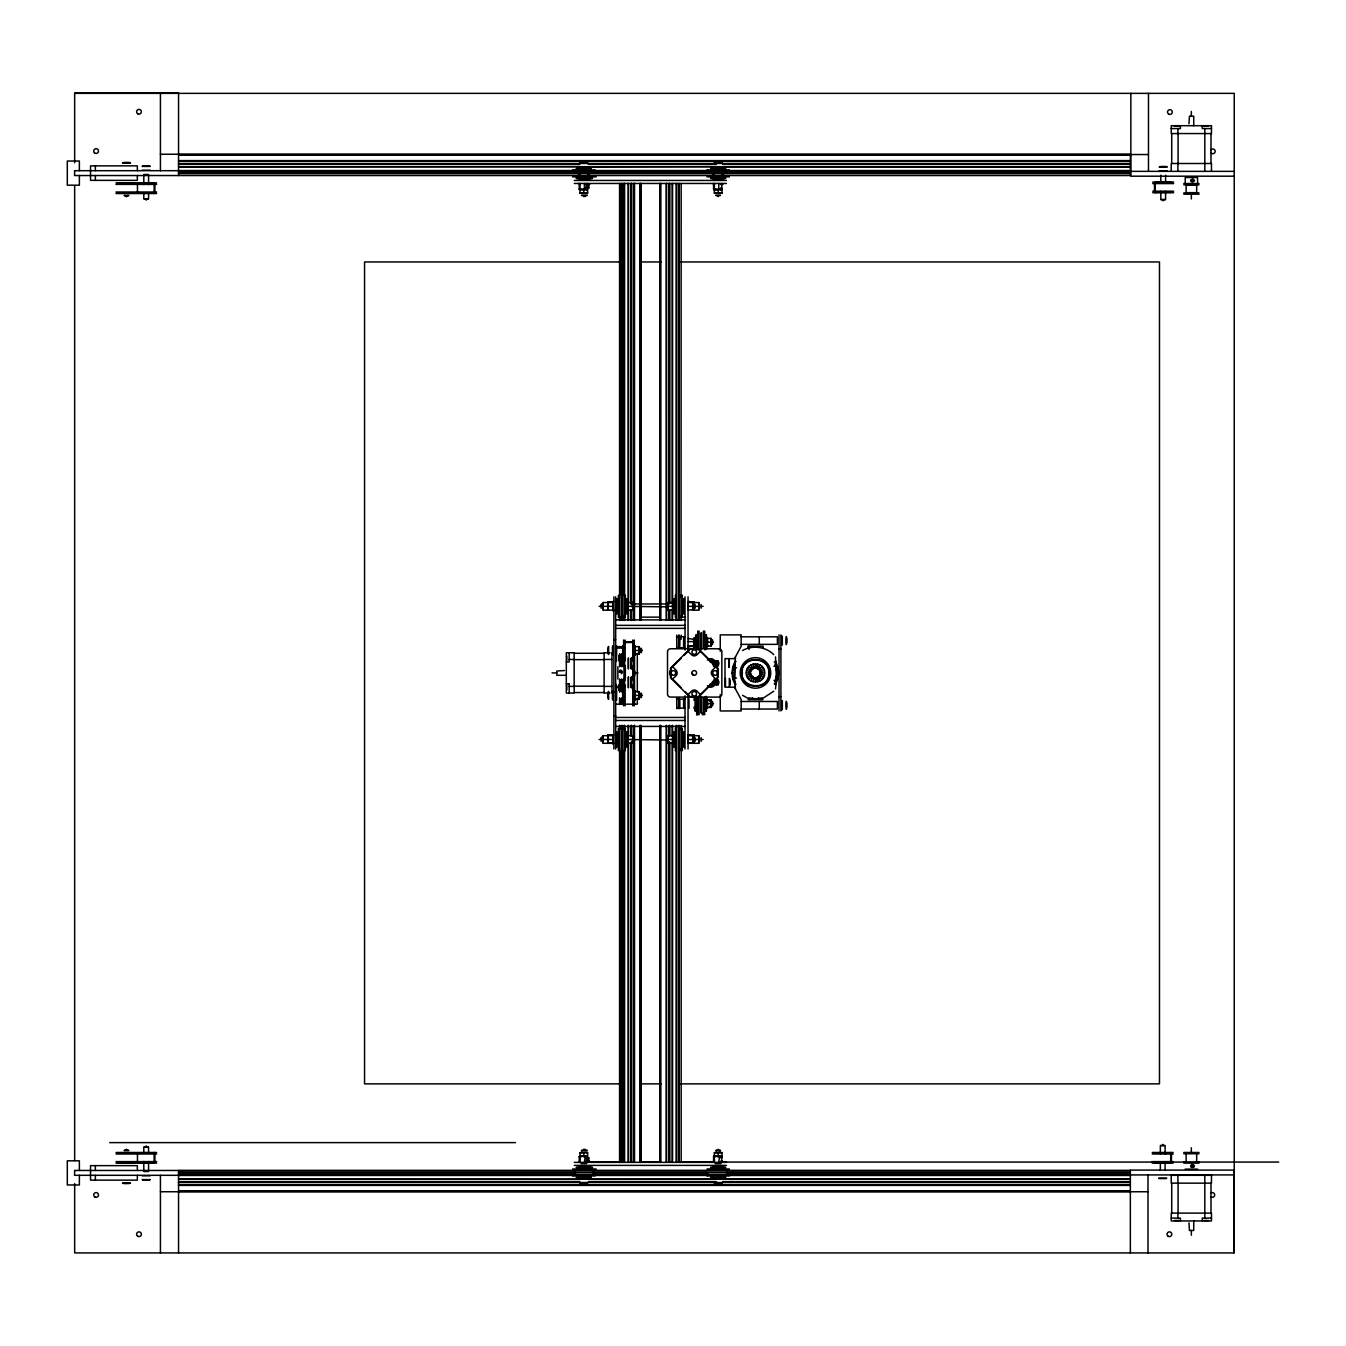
<?xml version="1.0" encoding="UTF-8"?>
<svg xmlns="http://www.w3.org/2000/svg" width="1346" height="1346" viewBox="0 0 1346 1346"><rect width="100%" height="100%" fill="white"/><g stroke="black" fill="none" stroke-linecap="round" stroke-linejoin="round"><path stroke-width="1.5" d="M742.555 695.31L748.78 698.776L762.173 698.776L773.765 691.205M752.464 697.834L752.464 698.776M758.488 697.834L758.488 698.776M735.438 688.916L734.529 678.535L735.454 656.915M613.877 601.595L607.955 601.898A4.139 1.077 0 0 0 607.837 602.099L607.82 609.587M613.877 734.748L608.039 734.966A4.139 1.077 0 0 0 607.837 735.219L607.82 742.74M688.042 610.024L693.947 609.738L694.099 602.032A4.139 1.077 0 0 0 693.947 601.898L688.042 601.595M694.099 644.128L694.099 643.27A4.139 3.988 0 0 0 693.947 642.631L693.947 640.78A4.139 2.928 0 0 0 694.082 640.225L694.099 639.754A4.139 2.928 0 0 0 693.947 639.266L688.042 638.509M692.786 743.295L688.058 743.295L693.947 742.891L694.099 735.185A4.139 1.077 0 0 0 693.947 735.017L688.042 734.748M607.82 602.84L607.837 603.311A4.139 2.928 0 0 0 607.955 603.866L608.409 605.38M694.099 645.407L694.099 645.693A4.139 2.928 0 0 1 693.947 646.13L688.042 646.938M775.515 688.916L776.423 678.535L775.498 656.915M607.82 603.462L607.837 603.311A11.02 9.54 0 0 0 607.551 602.537A9.624 8.328 0 0 1 607.786 605.347A11.02 9.54 0 0 1 607.551 606.339A9.624 8.328 0 0 1 607.786 609.149A11.02 9.54 0 0 1 607.551 610.142A9.624 8.328 0 0 0 607.753 609.149M693.661 604.977L693.947 603.866A4.139 2.928 0 0 0 694.082 603.311L694.099 602.84M607.82 602.301L607.837 602.099A4.139 1.077 0 0 0 607.955 602.419L608.039 603.58M694.149 603.546A9.624 8.328 0 0 1 694.368 602.537A11.02 9.54 0 0 0 694.2 603.311A9.557 8.278 0 0 0 694.368 606.339A10.549 9.136 0 0 0 694.099 607.803L694.099 609.469A4.139 1.077 0 0 1 693.947 609.738M693.51 743.177L693.947 742.369A4.139 1.077 0 0 1 694.082 742.538L693.947 740.939A10.549 9.136 0 0 1 694.368 739.492A9.557 8.278 0 0 1 694.149 736.447A11.02 9.54 0 0 1 694.368 735.69A9.624 8.328 0 0 0 694.099 737.154M607.82 735.303L607.837 735.37A4.139 1.077 0 0 0 607.955 735.572L608.409 738.533M613.877 743.177L607.955 742.891A4.139 1.077 0 0 1 607.837 742.689L607.82 742.487M694.099 735.303L694.082 735.37A4.139 2.928 0 0 1 694.082 736.06L694.099 736.615A4.139 2.928 0 0 1 693.947 737.019L693.779 738.416M735.993 684.172L735.101 684.693L732.746 679.007L731.938 672.916L732.746 666.825L735.101 661.155L735.993 661.677M734.563 678.519L734.563 667.313M741.629 672.916C740.956 655.132 769.996 655.132 769.323 672.916C769.996 690.7 740.956 690.7 741.629 672.916L742.538 672.916M742.555 669.45C737.053 688.21 769.306 692.467 768.852 672.916C769.306 657.201 745.684 655.586 742.1 669.332M746.256 672.916C745.802 661.071 765.151 661.071 764.696 672.916C765.151 684.778 745.802 684.778 746.256 672.916L749.352 672.916C764.309 696.488 764.309 649.361 749.352 672.916M774.943 682.001L777.13 672.916L774.943 663.83M777.197 678.737L777.702 674.851M774.219 683.751L775.851 684.693L779.014 672.916L775.851 661.155L774.219 662.097M619.446 672.26C619.345 666.691 625.116 673.555 619.867 672.226C619.379 669.383 624.561 672.411 621.246 673.707M753.087 681.833L753.895 678.838M757.058 666.993L757.865 663.999M607.955 738.954L608.409 737.827M735.454 661.357L732.359 672.916L735.454 684.475M774.96 684.172L776.457 680.554M775.498 684.475L778.594 672.916L775.498 661.357M694.082 609.385A4.139 1.077 0 0 0 693.947 609.183L693.51 610.024M1190.823 179.758C1189.561 183.931 1196.005 180.65 1192.051 179.102M608.409 604.691L607.955 605.801A4.139 3.988 0 0 0 607.837 606.474M688.042 645.811L693.51 645.811L693.947 644.7A4.139 3.988 0 0 0 694.082 643.943M580.193 183.46L579.89 189.382A4.139 1.077 90 0 1 579.689 189.5L579.773 189.517M714.541 183.46L714.305 189.298A4.139 1.077 90 0 1 714.036 189.5L713.902 189.5A4.139 1.077 -90 0 1 713.7 189.382L713.397 183.46M579.066 1162.372L579.369 1156.466A4.139 1.077 90 0 1 579.571 1156.332L579.773 1156.315M586.368 1162.372L586.671 1156.466A4.139 1.077 90 0 1 586.873 1156.332A11.02 9.54 -90 0 0 587.613 1156.046A9.624 8.328 90 0 1 586.166 1156.315L582.296 1156.315A8.379 7.268 -90 0 1 581.018 1156.264A11.02 9.54 -90 0 1 580.008 1156.046A11.02 9.54 90 0 0 580.782 1156.231L580.782 1156.332M713.397 1162.372L713.7 1156.466A4.139 1.077 90 0 1 713.902 1156.332L714.103 1156.315A4.139 1.077 -90 0 1 714.238 1156.466L714.541 1162.372M750.866 680.908L752.414 678.233A6.124 6.124 0 0 0 761.6 672.916L764.696 672.916M758.538 667.616L760.086 664.924M720.8 1156.752L721.019 1156.466A4.139 1.077 90 0 1 721.204 1156.332A11.02 9.54 -90 0 0 721.961 1156.046A9.624 8.328 90 0 1 720.951 1156.264M608.308 652.507L608.173 648.267M608.409 601.595L607.955 602.402A4.139 2.928 0 0 0 607.837 602.907M608.409 734.748L608.039 735.37A4.139 2.928 0 0 0 607.837 736.06L607.837 736.464A9.557 8.278 0 0 1 607.82 737.154M608.173 697.581L608.173 693.19M679.309 644.398L679.309 640.006M679.309 705.826L679.309 701.434M729.28 661.206L729.28 665.597M729.751 680.235L729.751 684.626M786.619 638.391L786.619 642.782M786.619 703.066L786.619 707.458M681.059 658.345L670.964 668.44L670.964 677.459L681.059 687.57M683.953 655.468L689.724 649.697M672.277 679.444L675.642 676.079A3.887 3.887 0 0 0 676.079 670.258L672.277 666.472M700.728 650.993L696.925 654.795A3.887 3.887 0 0 1 691.104 654.358L687.739 650.993M687.739 694.906L691.541 691.121A3.887 3.887 0 0 1 697.363 691.558L700.728 694.906M716.19 666.472L712.825 669.82A3.887 3.887 0 0 0 712.387 675.642L716.19 679.444M698.742 696.219L717.502 677.459L717.502 668.44L698.742 649.697M748.948 679.444L751.135 677.257M759.817 668.592L762.004 666.388M128.678 162.58L124.286 162.58M148.38 165.945L143.988 165.945M586.015 162.395L581.623 162.395M720.346 162.395L715.954 162.395M1165.4 166.601L1161.009 166.601M124.286 1183.42L128.678 1183.42M143.988 1180.055L148.38 1180.055M581.623 1183.437L586.015 1183.437M715.954 1183.437L720.346 1183.437M608.19 609.149A9.624 8.328 0 0 1 608.442 606.339A10.549 9.136 0 0 1 608.224 605.33A9.624 8.328 0 0 1 608.442 602.537A11.02 9.54 0 0 0 608.274 603.311A9.557 8.278 0 0 0 608.442 606.339A10.549 9.136 0 0 0 608.173 607.803A8.379 7.268 0 0 0 608.224 609.149A11.02 9.54 0 0 0 608.442 610.142L607.955 609.738A4.139 1.077 0 0 1 607.837 609.536L607.82 609.334A4.139 1.077 0 0 1 607.955 609.183L607.955 607.786A4.139 3.988 0 0 1 607.837 607.029M693.88 602.503L693.947 602.419A4.139 1.077 0 0 0 694.082 602.217L694.099 602.301A4.139 2.928 0 0 1 694.082 602.907M607.837 742.538A4.139 1.077 0 0 1 607.955 742.336L607.955 740.939A4.139 3.988 0 0 1 607.837 740.182M693.88 735.639L693.947 735.572A4.139 1.077 0 0 0 694.082 735.37L693.661 734.832M1191.328 1164.896C1187.929 1168.614 1197.536 1167.874 1193.397 1164.744C1188.821 1166.578 1195.854 1168.193 1192.051 1164.694M579.066 1156.904L579.874 1156.466A4.139 2.928 -90 0 1 580.429 1156.332L580.614 1156.315M584.416 1162.372L585.224 1156.466M713.397 1156.904L714.221 1156.466A4.139 2.928 -90 0 1 714.709 1156.332L715.281 1156.315A8.379 7.268 -90 0 0 716.695 1156.315L721.406 1156.315A4.139 1.077 -90 0 1 721.54 1156.466L721.843 1162.372M718.747 1162.372L719.572 1156.466A4.139 2.928 -90 0 1 720.127 1156.332M693.661 646.871L693.947 646.652A4.139 1.077 0 0 0 694.082 646.45L694.099 646.248A4.139 1.077 0 0 0 693.947 646.097L693.661 645.895M709.998 661.626L712.623 662.316L712.623 664.201M747.484 677.526L750.159 675.978M760.793 669.854L763.468 668.306M587.495 183.46L587.209 189.382A4.139 1.077 90 0 1 587.007 189.5L585.779 189.5A4.139 2.928 90 0 1 585.224 189.382L583.306 189.382A4.139 3.988 -90 0 1 582.549 189.5L582.296 189.517A8.379 7.268 90 0 0 581.018 189.567A11.02 9.54 90 0 0 580.008 189.786A11.02 9.54 -90 0 1 580.782 189.601M586.082 189.079L586.368 183.46M721.843 183.46L721.54 189.382A4.139 1.077 90 0 1 721.338 189.5L720.127 189.5A4.139 2.928 90 0 1 719.572 189.382L717.637 189.382A4.139 3.988 -90 0 1 716.896 189.5L716.644 189.517A8.379 7.268 90 0 0 715.349 189.567A11.02 9.54 90 0 0 714.356 189.786A11.02 9.54 -90 0 1 715.349 189.567L714.659 189.517M580.193 1162.372L580.193 1156.904L581.304 1156.466A4.139 3.988 90 0 1 582.061 1156.332L582.296 1156.315A10.549 9.136 90 0 0 583.811 1156.046A9.557 8.278 90 0 0 586.856 1156.264L587.007 1156.332A4.139 1.077 -90 0 1 587.209 1156.466L587.495 1162.372M714.541 1156.904L715.651 1156.466A4.139 3.988 90 0 1 716.392 1156.332L716.644 1156.315A10.549 9.136 90 0 0 718.158 1156.046A9.557 8.278 90 0 0 721.204 1156.264L721.338 1156.332M742.555 650.522C752.481 644.869 765.638 646.602 773.765 654.627M773.933 666.27L775.767 665.513M732.746 679.007L736.447 678.014M746.559 675.305L749.554 674.497M761.399 671.334L764.393 670.527M776.39 667.313L778.207 666.825M762.173 697.901L755.476 698.776L748.78 697.901M579.638 189.517L579.689 189.5A4.139 1.077 -90 0 1 579.369 189.382L579.066 183.46M586.94 189.517L586.873 189.5A9.557 8.278 -90 0 0 583.811 189.786A10.549 9.136 -90 0 0 582.364 189.517L579.503 189.517M721.271 189.517L721.204 189.5A9.557 8.278 -90 0 0 718.158 189.786A10.549 9.136 -90 0 0 716.695 189.517L713.851 189.517M586.806 189.517L586.873 189.5A4.139 1.077 -90 0 1 586.671 189.382L586.368 188.928M721.136 189.517L721.204 189.5A4.139 1.077 -90 0 1 721.019 189.382L721.843 188.928L720.531 188.928M586.2 1156.904L587.495 1156.904L586.688 1156.466A4.139 2.928 -90 0 0 586.133 1156.332L586.25 1156.315M720.48 1156.332L720.598 1156.315A4.139 2.928 -90 0 1 721.035 1156.466L721.843 1156.904L720.531 1156.904M585.628 189.517L582.549 189.5M720.127 189.5L716.896 189.5M716.223 189.517L716.392 189.5A4.139 3.988 -90 0 1 715.567 189.382L714.541 188.928M74.669 93.362L1234.232 93.362L1234.232 1252.924L74.669 1252.924L74.669 1183.605M1188.972 123.798L1189.443 116.193L1193.734 116.193L1193.734 125.7M1174.284 126.188L1178.945 126.188M1203.761 126.188L1208.422 126.188M1171.239 128.56L1180.408 128.56L1180.408 125.7M1211.467 128.56L1202.247 128.56L1202.281 125.7M160.426 154.252L1130.354 154.252M178.547 154.538L1130.354 154.538M1130.842 154.538L1148.475 154.538M178.547 155.194L1130.354 155.194M178.547 160.611L1130.354 160.611M178.547 160.965L1130.354 160.897M580.244 162.395L587.378 162.395M714.591 162.395L721.725 162.395M122.907 162.58L130.04 162.58M579.773 162.866L587.849 162.866M714.103 162.866L722.196 162.866M122.436 163.051L130.528 163.051M178.547 163.472L1130.354 163.472M178.547 163.758L579.857 163.758M588.269 163.758L716.442 163.758M722.735 163.758L1130.354 163.758M178.547 164.044L579.857 164.044M588.269 164.044L716.442 164.044M722.735 164.044L1130.354 164.044M142.609 165.945L149.743 165.945M142.138 166.416L150.23 166.416M178.547 166.618L579.857 166.551M588.269 166.618L716.442 166.551M722.735 166.551L1130.354 166.618M1159.646 166.601L1166.78 166.601M178.547 166.904L587.849 166.685M588.269 166.904L722.196 166.685M722.735 166.904L1130.354 166.904M579.066 167.156L588.572 167.156M713.397 167.156L722.903 167.156M1159.158 167.072L1167.251 167.072M576.576 168.149L591.062 168.149M710.907 168.149L725.393 168.149M576.206 168.502L591.416 168.502M710.553 168.502L725.763 168.502M572.639 169.899L594.982 169.899M706.986 169.899L729.33 169.899M142.138 170.219L150.23 170.219M576.223 170.101L591.399 170.101M710.57 170.101L725.746 170.101M178.547 170.538L573.564 170.538M594.579 170.538L708.03 170.538M729.044 170.538L1130.354 170.538M74.552 170.69L178.547 170.69M178.547 171.009L573.564 171.009M594.579 171.144L708.03 171.009M729.044 171.009L1130.354 171.144M1159.158 170.875L1167.251 170.875M572.639 171.245L594.982 171.245M706.986 171.245L729.33 171.245M1130.842 171.363L1234.232 171.363M178.547 172.927L1130.354 172.927M178.547 173.6L1130.354 173.6M578.427 174.223L580.008 174.223M587.613 174.223L589.195 174.223M712.774 174.223L714.356 174.223M721.961 174.223L723.525 174.223M1234.232 176.191L1130.842 176.191L1130.842 93.362M576.223 176.663L592.593 176.663M710.57 176.663L725.746 176.663M572.639 176.848L596.177 176.848M706.986 176.848L729.33 176.848M589.716 178.126L590.776 178.126M721.49 178.126L722.869 178.126M576.206 178.244L592.61 178.244M710.553 178.244L725.763 178.244M576.576 178.614L592.24 178.614M710.907 178.614L725.393 178.614M579.066 179.489L589.75 179.489M713.397 179.489L722.903 179.489M574.305 180.448L726.47 180.448M1152.748 182.063L1173.678 182.063M1171.171 182.248L1155.238 182.248L1155.238 192.714M116.008 182.871L156.641 182.871M118.515 183.056L134.449 183.056M138.217 183.056L154.151 183.056L154.151 193.521M118.869 183.426L134.078 183.426M138.571 183.426L153.781 183.426M574.305 183.46L726.47 183.46M119.828 183.527L133.136 183.527M139.53 183.527L152.838 183.527M1152.748 183.578L1173.678 183.578M1183.79 183.527L1199.017 183.527M116.008 184.385L156.641 184.385M586.233 184.419L589.75 184.419M720.531 184.419L722.903 184.419M1183.79 184.806L1199.017 184.806M586.2 188.221L587.378 188.221M586.2 188.928L587.495 188.928L586.688 189.382A4.139 2.928 90 0 1 586.2 189.5A9.624 8.328 -90 0 1 587.613 189.786A11.02 9.54 90 0 0 586.856 189.601M1152.748 191.182L1173.678 191.182M116.008 192.007L156.641 192.007M1155.591 192.343L1170.818 192.343M1152.748 192.714L1173.678 192.714M1183.79 192.915L1199.017 192.915M118.869 193.151L134.078 193.151M138.571 193.151L153.781 193.151M581.438 193.302L586.2 193.302A9.557 8.278 90 0 0 586.856 193.252M715.769 193.302L720.531 193.302M116.008 193.521L156.641 193.521M1183.79 194.177L1199.017 194.177M581.438 195.204L587.378 195.204M715.769 195.204L720.531 195.204M124.101 195.389L128.863 195.389M581.909 195.692L586.906 195.692M716.257 195.692L720.06 195.692M124.572 195.877L128.375 195.877M144.274 199.225L148.077 199.225M1161.312 199.881L1165.114 199.881M619.025 261.965L364.564 261.965L364.564 1083.867L619.025 1083.867M640.057 261.965L661.088 261.965M680.016 261.965L1159.478 261.965L1159.478 1083.867L680.016 1083.867M603.075 602.537L607.803 602.537M608.19 602.537L612.901 602.537M628.06 602.537L632.788 602.537M667.919 602.537L672.647 602.537M688.058 602.537L692.786 602.537M694.115 602.537L698.826 602.537M631.089 603.967L667.902 603.967L667.902 608.712M599.121 606.339L601.157 606.339M603.345 610.142A11.02 9.54 0 0 1 603.126 609.132A9.624 8.328 0 0 1 603.075 607.803A10.549 9.136 0 0 1 603.345 606.339L607.551 606.339M608.442 606.339L612.649 606.339A11.02 9.54 0 0 0 612.851 605.33A9.624 8.328 0 0 0 612.632 602.537A11.02 9.54 0 0 1 612.817 603.311M628.313 610.142A11.02 9.54 0 0 1 628.111 609.132A8.379 7.268 0 0 1 628.06 607.803A10.549 9.136 0 0 1 628.313 606.339L632.519 606.339A11.02 9.54 0 0 0 632.738 605.33A9.624 8.328 0 0 0 632.519 602.537M668.171 610.142A11.02 9.54 0 0 1 667.969 609.132A9.624 8.328 0 0 1 667.919 607.803A10.549 9.136 0 0 1 668.171 606.339L672.377 606.339A11.02 9.54 0 0 0 672.596 605.33A9.624 8.328 0 0 0 672.377 602.537A11.02 9.54 0 0 1 672.563 603.311M688.311 610.142A11.02 9.54 0 0 1 688.109 609.132A8.379 7.268 0 0 1 688.058 607.803A10.549 9.136 0 0 1 688.311 606.339L692.517 606.339A11.02 9.54 0 0 0 692.736 605.33A9.624 8.328 0 0 0 692.517 602.537A11.02 9.54 0 0 1 692.702 603.311A9.557 8.278 0 0 1 692.786 604.876M694.368 606.339L698.574 606.339A11.02 9.54 0 0 0 698.793 605.33A9.624 8.328 0 0 0 698.574 602.537A11.02 9.54 0 0 1 698.742 603.311M701.098 606.339L703.134 606.339M603.075 610.142L607.803 610.142M608.19 610.142L613.877 610.024M628.06 610.142L632.788 610.142M667.919 610.142L672.647 610.142M694.115 610.142L698.826 610.142M640.881 617.141L659.809 617.141M680.824 617.141L685.03 617.141M615.66 619.883L685.03 619.9M615.66 625.352L685.03 625.368M615.66 628.38L685.03 628.38M676.634 636.708L685.03 636.708M741.158 636.809L777.399 636.809L777.399 644.364L741.158 644.364M707.424 638.391L711.193 638.391M613.877 639.636L615.677 639.636M688.042 641.605L693.51 641.605M625.15 641.739L632.755 641.739M707.676 645.996A11.02 9.54 0 0 1 707.458 644.986A8.379 7.268 0 0 1 707.407 643.657A10.549 9.136 0 0 1 707.676 642.193L710.924 642.193A11.02 9.54 0 0 0 711.142 641.201M712.606 642.193L713.548 642.193M623.821 642.496L634.269 642.496M707.424 645.996L711.193 645.996M616.636 646.686L622.676 646.686M635.245 646.652L639.014 646.652M676.634 647.678L685.03 647.678M616.72 648.082L624.813 648.082M779.014 649.142L780.916 649.142M635.497 654.257A11.02 9.54 0 0 1 635.295 653.247A8.379 7.268 0 0 1 635.245 651.918A10.549 9.136 0 0 1 635.497 650.455L638.761 650.455A11.02 9.54 0 0 0 638.963 649.462A9.624 8.328 0 0 0 638.744 646.652A11.02 9.54 0 0 1 638.929 647.426A9.557 8.278 0 0 1 639.03 648.116L639.03 652.844M641.453 650.455L642.412 650.455M610.007 652.793L604.118 652.793L604.118 693.039L610.007 693.039M574.17 653.281L604.118 653.281M635.245 654.257L639.014 654.257M618.824 656.949L618.824 659.405M569.173 659.456L574.17 659.456M604.118 659.456L611.976 659.456M574.17 659.658L604.118 659.658M566.313 661.98L569.173 661.98L569.173 652.793M552.045 672.916L556.807 672.916M634.79 672.916L637.97 672.916M731.938 672.916L733.822 672.916M777.13 672.916L779.014 672.916M566.313 675.288L556.807 675.288L556.807 671.015L564.411 670.544M714.524 682.422L715.483 682.422M566.313 683.852L569.173 683.852M574.17 686.174L604.118 686.174M569.173 686.376L574.17 686.376M604.118 686.376L611.976 686.376M618.824 686.426L618.824 688.883M635.245 691.592L639.014 691.592M613.877 691.945L615.677 691.945M574.17 692.551L604.118 692.551M635.497 699.197A11.02 9.54 0 0 1 635.295 698.187A8.379 7.268 0 0 1 635.245 696.858A10.549 9.136 0 0 1 635.497 695.394L638.761 695.394A11.02 9.54 0 0 0 638.963 694.385A9.624 8.328 0 0 0 638.744 691.592A11.02 9.54 0 0 1 638.929 692.349A9.557 8.278 0 0 1 639.014 693.93M641.453 695.394L642.412 695.394M779.014 696.69L780.916 696.69M676.634 699.096L685.03 699.096M635.245 699.197L639.014 699.197M748.073 699.684L762.879 699.684M706.717 699.836L711.193 699.836M741.158 701.485L777.399 701.485L777.399 709.039L741.158 709.039M707.676 707.441A11.02 9.54 0 0 1 707.458 706.431A8.379 7.268 0 0 1 707.407 705.102A10.549 9.136 0 0 1 707.676 703.638L710.924 703.638A11.02 9.54 0 0 0 711.142 702.629M712.606 703.638L713.548 703.638M615.677 704.16L637.314 704.16L637.314 698.052M706.465 707.441L711.193 707.441M676.634 708.097L685.03 708.097M613.877 715.719L615.677 715.719M615.677 717.452L685.03 717.452M615.677 720.463L685.03 720.463M615.677 726.419L685.03 726.419M603.075 735.69L607.803 735.69M608.19 735.69L612.901 735.69M628.06 735.69L632.788 735.69M667.919 735.69L672.647 735.69M688.058 735.69L692.786 735.69M694.115 735.69L698.826 735.69M599.121 739.492L601.157 739.492M603.345 743.295A11.02 9.54 0 0 1 603.126 742.285A9.624 8.328 0 0 1 603.075 740.956A10.549 9.136 0 0 1 603.345 739.492L607.551 739.492A11.02 9.54 0 0 0 607.753 738.483A9.624 8.328 0 0 0 607.534 735.69A11.02 9.54 0 0 1 607.719 736.447A4.139 2.928 0 0 0 607.955 737.019M607.955 742.369L608.409 743.177A11.02 9.54 0 0 1 608.224 742.285A9.624 8.328 0 0 1 608.442 739.492A9.557 8.278 0 0 1 608.224 736.447A11.02 9.54 0 0 1 608.442 735.69A9.624 8.328 0 0 0 608.19 738.5A10.549 9.136 0 0 0 608.442 739.492L612.649 739.492A11.02 9.54 0 0 0 612.851 738.483A9.624 8.328 0 0 0 612.632 735.69A11.02 9.54 0 0 1 612.817 736.447A9.557 8.278 0 0 1 612.918 737.154M628.313 743.295A11.02 9.54 0 0 1 628.111 742.285A8.379 7.268 0 0 1 628.06 740.956A10.549 9.136 0 0 1 628.313 739.492L632.519 739.492A11.02 9.54 0 0 0 632.738 738.483A9.557 8.278 0 0 0 632.738 736.447M668.171 743.295A11.02 9.54 0 0 1 667.969 742.285A9.624 8.328 0 0 1 667.919 740.956A10.549 9.136 0 0 1 668.171 739.492L672.377 739.492A11.02 9.54 0 0 0 672.596 738.483A9.624 8.328 0 0 0 672.377 735.69A11.02 9.54 0 0 1 672.563 736.447A9.557 8.278 0 0 1 672.664 737.154M688.311 743.295A11.02 9.54 0 0 1 688.109 742.285A8.379 7.268 0 0 1 688.058 740.956A10.549 9.136 0 0 1 688.311 739.492L692.517 739.492A11.02 9.54 0 0 0 692.736 738.483A9.557 8.278 0 0 0 692.736 736.447A11.02 9.54 0 0 0 692.517 735.69A9.624 8.328 0 0 1 692.769 738.5M694.368 739.492L698.574 739.492A11.02 9.54 0 0 0 698.793 738.483A9.557 8.278 0 0 0 698.793 736.447M701.098 739.492L703.134 739.492M603.075 743.295L607.803 743.295M608.19 743.295L612.901 743.295M628.06 743.295L632.788 743.295M667.919 743.295L672.647 743.295M694.115 743.295L698.826 743.295M640.057 1083.867L661.088 1083.867M109.682 1142.619L515.535 1142.619M1160.824 1145.295L1164.627 1145.295M144.274 1146.775L148.077 1146.775M124.572 1150.123L128.375 1150.123M581.909 1150.14L586.906 1150.14M716.257 1150.14L720.06 1150.14M124.101 1150.611L128.863 1150.611M581.438 1150.628L587.378 1150.628M715.769 1150.628L720.531 1150.628M116.008 1152.479L156.641 1152.479M581.438 1152.529L586.2 1152.529A9.557 8.278 -90 0 1 586.856 1152.58M715.769 1152.529L720.531 1152.529M1152.26 1152.479L1173.19 1152.479M1183.79 1152.479L1199.017 1152.479M118.869 1152.849L134.078 1152.849M138.571 1152.849L153.781 1152.849M1155.12 1152.849L1170.33 1152.849M116.008 1153.993L156.641 1153.993M1152.26 1153.993L1173.19 1153.993M1183.79 1153.741L1199.017 1153.741M579.503 1156.315L582.061 1156.332M586.116 1156.315L587.058 1156.315M713.851 1156.315L716.392 1156.332M586.2 1157.61L587.378 1157.61M586.233 1161.413L589.75 1161.413M720.531 1161.413L722.903 1161.413M116.008 1161.615L156.641 1161.615M1152.26 1161.615L1173.19 1161.615M1183.79 1161.867L1199.017 1161.867M586.856 1162.069L620.506 1162.069M639.434 1162.069L660.465 1162.069M679.394 1162.069L713.027 1162.069M721.439 1162.069L1154.632 1162.069M1169.354 1162.069L1186.179 1162.069M1196.695 1162.069L1278.7 1162.069M574.305 1162.372L726.47 1162.372M118.869 1162.574L134.078 1162.574M138.571 1162.574L153.781 1162.574M1155.12 1162.574L1170.33 1162.574M118.515 1162.944L134.449 1162.944M138.217 1162.944L154.151 1162.944L154.151 1152.479M1154.75 1162.944L1170.7 1162.944L1170.7 1152.479M116.008 1163.129L156.641 1163.129M1152.26 1163.129L1173.19 1163.129M1183.79 1163.129L1199.017 1163.129M581.035 1163.583L584.231 1163.583M584.635 1163.583L586.671 1163.583M715.079 1163.583L718.579 1163.583M718.966 1163.583L721.019 1163.583M574.305 1165.384L726.47 1165.384M579.066 1166.343L589.75 1166.343M713.397 1166.343L722.903 1166.343M576.576 1167.218L592.24 1167.218M710.907 1167.218L725.393 1167.218M576.206 1167.588L592.61 1167.588M710.553 1167.588L725.763 1167.588M572.639 1168.984L596.177 1168.984M706.986 1168.984L729.33 1168.984M1185.237 1169.119L1197.57 1169.119M74.552 1170.465L1130.354 1170.465M178.547 1170.616L573.564 1170.616M592.476 1170.616L708.03 1170.616M726.941 1170.616L1130.354 1170.616M574.523 1172.198L593.115 1172.198M708.854 1172.198L727.446 1172.198M178.547 1172.4L575.667 1172.4M592.476 1172.4L708.03 1172.4M726.941 1172.4L1130.354 1172.4M574.523 1172.719L593.115 1172.719M708.854 1172.719L727.446 1172.719M178.547 1173.073L575.667 1173.073M592.476 1173.073L708.03 1173.073M726.941 1173.073L1130.354 1173.073M572.639 1174.604L594.982 1174.604M706.986 1174.604L729.33 1174.604M178.547 1174.991L573.564 1174.856M594.579 1174.856L708.03 1174.991M729.044 1174.991L1233.744 1174.923M178.547 1175.31L74.552 1175.31L74.669 1170.465M178.547 1175.462L573.564 1175.462M594.579 1175.462L708.03 1175.462M729.044 1175.462L1130.354 1175.462M142.138 1175.781L150.23 1175.781M576.223 1175.731L591.399 1175.731M710.57 1175.731L725.746 1175.731M572.639 1175.933L594.982 1175.933M706.986 1175.933L729.33 1175.933M577.148 1177.212L590.473 1177.212M711.496 1177.212L724.804 1177.212M576.206 1177.329L591.416 1177.329M710.553 1177.329L725.763 1177.329M576.576 1177.683L591.062 1177.683M710.907 1177.683L725.393 1177.683M1158.687 1178.103L1166.763 1178.103M579.066 1178.675L588.572 1178.675M713.397 1178.675L722.903 1178.675M1159.158 1178.591L1166.292 1178.591M178.547 1179.096L587.849 1179.163M588.269 1179.096L722.196 1179.163M722.735 1179.096L1130.354 1179.096M178.547 1179.382L579.857 1179.449M588.269 1179.449L716.442 1179.382M722.735 1179.382L1130.354 1179.382M142.138 1179.584L150.23 1179.584M142.609 1180.055L149.743 1180.055M178.547 1181.956L579.857 1181.956M588.269 1181.956L716.442 1181.956M722.735 1181.956L1130.354 1181.956M178.547 1182.242L579.857 1182.242M588.269 1182.242L716.442 1182.242M722.735 1182.242L1130.354 1182.242M178.547 1182.528L1130.354 1182.528M122.436 1182.949L130.528 1182.949M579.773 1182.966L587.849 1182.966M714.103 1182.966L722.196 1182.966M122.907 1183.42L130.04 1183.42M580.244 1183.437L587.378 1183.437M714.591 1183.437L721.725 1183.437M178.547 1185.103L1130.354 1185.103M178.547 1185.389L1130.354 1185.389M178.547 1190.806L1130.354 1190.806M178.547 1191.462L1130.354 1191.462M160.426 1191.748L1147.987 1191.748M1171.239 1218.096L1180.408 1218.096L1180.408 1220.957M1211.467 1218.096L1202.247 1218.096L1202.281 1220.957M1174.284 1220.486L1178.945 1220.486M1203.761 1220.486L1208.422 1220.486M1188.972 1222.858L1189.443 1230.463L1193.734 1230.463L1193.734 1220.957M631.005 606.44L667.481 606.844M631.005 739.577L667.481 739.997M714.776 189.5L714.945 189.517A4.139 2.928 90 0 1 714.221 189.382L713.397 188.928M585.628 1156.315L585.779 1156.332A4.139 2.928 -90 0 0 585.174 1156.466M720.48 189.5L720.598 189.517A4.139 2.928 90 0 0 721.035 189.382L720.8 189.079M579.638 1156.315L579.689 1156.332A4.139 1.077 -90 0 1 579.89 1156.466L580.193 1156.904M732.746 666.825L736.582 667.852M746.559 670.527L749.554 671.334M761.399 674.497L764.393 675.305M776.39 678.519L778.207 679.007M717.637 1156.466L718.747 1156.904M773.933 680.319L775.767 681.076M580.193 188.928L581.304 189.382A4.139 3.988 -90 0 0 582.061 189.5M584.416 1156.904L583.306 1156.466A4.139 3.988 90 0 0 582.549 1156.332M747.484 668.306L750.159 669.854M760.793 675.978L763.468 677.526M709.998 684.205L712.623 683.516L712.623 681.631M748.948 666.388L751.135 668.592M759.817 677.257L762.004 679.444M691.894 673.32L693.863 675.288M685.4 691.894L689.724 696.219M750.866 664.924L752.414 667.616A6.124 6.124 0 0 0 752.414 678.233M758.538 678.233L760.086 680.908M579.066 188.928L579.874 189.382A4.139 2.928 90 0 0 580.429 189.5M693.661 639.939L693.947 639.333A4.139 1.077 0 0 0 694.082 639.131L694.082 639.014A4.139 1.077 0 0 0 693.947 638.778L693.51 639.821M693.88 605.532L693.947 605.801A4.139 3.988 0 0 1 694.082 606.474M753.087 663.999L753.895 666.993M757.058 678.838L757.865 681.833M777.197 667.094L777.702 670.981M694.082 742.555L694.099 742.622A4.139 1.077 0 0 1 693.947 742.891M1233.744 1252.924L1233.744 1170.095L1130.354 1170.095L1130.354 1252.924M1211.467 171.363L1211.467 163.505L1171.239 163.505L1171.239 171.363M1210.996 133.557L1210.996 163.505M1210.996 1183.151L1210.996 1213.116M1204.805 128.56L1204.805 171.363M1204.805 1175.31L1204.805 1218.096M1197.57 183.527L1197.57 177.537L1185.237 177.537L1185.237 183.527M1196.678 1153.993L1196.678 1161.648M1191.345 111.432L1191.345 116.193M1191.345 194.177L1191.345 198.939M1191.345 1147.717L1191.345 1152.479M1191.345 1230.463L1191.345 1235.224M1186.129 1153.993L1186.129 1161.648M1178.087 133.557L1178.087 163.505M1178.087 1183.151L1178.087 1213.116M1177.901 128.56L1177.901 133.557M1177.901 163.505L1177.901 171.363M1177.901 1175.31L1177.901 1183.151M1177.901 1213.116L1177.901 1218.096M1171.71 133.557L1171.71 163.505M1171.71 1183.151L1171.71 1213.116M1171.457 1153.993L1171.457 1161.615M1165.586 175.165L1165.586 183.241M1165.586 191.334L1165.586 199.41L1160.824 199.41L1160.824 191.334M1165.098 1153.859L1165.098 1145.766L1160.353 1145.766L1160.353 1153.859M1165.098 1161.935L1165.098 1170.027M1163.213 199.881L1163.213 200.84M1162.725 1144.352L1162.725 1145.295M1160.824 175.165L1160.824 183.241M1160.353 1161.935L1160.353 1170.027M1154.481 183.578L1154.481 191.182M1148.475 93.362L1148.475 171.363M1147.987 1174.923L1147.987 1252.924M1130.354 154.285L1130.354 175.535L74.552 175.535L74.669 170.69M786.619 637.011L786.619 644.145M786.619 701.687L786.619 708.82M786.148 636.54L786.148 644.616M786.148 701.216L786.148 709.292M782.329 636.54L782.329 644.616M782.329 701.216L782.329 709.292M781.858 635.834L781.858 645.34M781.858 700.492L781.858 710.015M780.916 634.908L780.916 710.924M779.014 634.908L779.014 710.924M763.081 648.318L763.081 646.164L747.871 646.164L747.871 648.318M759.279 636.809L759.279 644.364M759.279 701.485L759.279 709.039M755.476 663.696L755.476 666.792M755.476 679.057L755.476 682.153M749.015 646.164L749.015 649.546M729.751 678.855L729.751 685.989M729.28 659.843L729.28 666.977M729.28 678.384L729.28 686.477M728.792 659.372L728.792 667.448M725.477 678.384L725.477 686.477M721.961 189.517L721.961 193.286M721.961 1152.546L721.961 1156.315M720.245 651.329L720.245 634.875L741.158 634.875L741.158 646.282L734.512 658.648L724.989 658.648L724.989 687.183L734.512 687.183L741.158 699.55L741.158 710.957L720.245 710.957L720.245 694.519M718.747 183.46L718.747 188.928M718.343 660.836L718.343 665.984M718.343 679.865L718.343 684.996M718.158 189.786L718.158 193.033A11.02 9.54 90 0 0 719.151 193.252A9.624 8.328 -90 0 0 721.961 193.033A11.02 9.54 90 0 1 721.187 193.201A9.557 8.278 90 0 1 719.605 193.302M718.158 195.692L718.158 196.634M718.158 1149.198L718.158 1150.14M721.187 1152.63A11.02 9.54 -90 0 1 721.961 1152.799A9.624 8.328 90 0 0 719.151 1152.546A11.02 9.54 -90 0 0 718.158 1152.799L718.158 1156.063M716.812 660.836L716.812 667.683M716.812 679.865L716.812 684.996M715.954 680.05L715.954 684.811M715.483 661.037L715.483 665.782M715.483 680.521L715.483 684.34M715.012 661.509L715.012 665.311M714.524 660.617L714.524 666.203M714.524 679.629L714.524 685.232M714.356 189.517L714.356 193.286M714.356 1152.546L714.356 1156.315M712.606 640.292L712.606 644.095M712.606 701.737L712.606 705.54M712.135 639.821L712.135 644.583M712.135 701.266L712.135 706.011M711.21 644.583L711.21 639.821A9.557 8.278 0 0 0 711.142 639.148A11.02 9.54 0 0 0 710.924 638.391A9.624 8.328 0 0 1 711.176 641.201M711.21 701.266L711.21 706.011A9.624 8.328 0 0 1 710.924 707.441A11.02 9.54 0 0 0 711.142 706.431M707.407 637.449L707.407 646.955M707.407 698.877L707.407 708.4M706.448 634.959L706.448 649.445M706.448 696.639L706.448 710.873M706.078 634.589L706.078 649.546M706.078 696.286L706.078 711.243M705.977 640.477L705.977 642.193M705.489 709.914L705.489 710.873M705.018 710.065L705.136 711.243M704.681 631.022L704.782 649.798M704.782 696.824L704.681 714.81M703.352 631.038L703.352 647.779M703.352 698.052L703.352 714.793M702.41 713.296L702.41 714.793M701.485 632.906L701.485 648.772M701.485 697.06L701.485 712.926M701.098 604.438L701.098 608.241M700.963 632.906L700.963 648.772M700.963 697.06L700.963 712.926M701.098 737.591L701.098 741.394M699.079 631.022L699.079 647.779M699.079 698.052L699.079 714.81M698.843 603.967L698.843 608.712M698.843 737.12L698.843 741.865M697.75 631.022L697.649 649.798M697.649 696.824L697.75 714.81M696.992 710.2L696.992 711.226M696.791 711.546L696.791 714.81M696.454 635.531L696.454 648.856M696.454 696.976L696.706 714.709M696.353 634.589L696.353 649.546M696.353 696.286L696.353 711.243M695.983 634.959L695.983 649.445M695.983 696.639L695.983 710.873M695.394 696.286L695.394 699.836M695.394 707.441L695.394 711.243M694.839 604.438L694.839 608.241M695.041 637.449L695.041 646.955M695.041 696.639L695.041 710.873M694.839 737.591L694.839 741.394M694.486 603.967L694.486 608.712M694.486 737.12L694.486 741.865M694.082 637.449L694.082 646.955M694.082 698.877L694.082 700.374M694.082 707.003L694.082 708.4M692.803 603.967L692.803 608.712M692.803 737.12L692.803 741.865M689.001 698.877L689.001 708.4M688.042 596.833L688.042 650.034M688.042 695.798L688.042 748.999M685.03 596.833L685.03 650.034M685.03 695.798L685.03 748.999M684.071 599.105L684.071 613.591M684.071 637.449L684.071 646.955M684.071 698.877L684.071 708.4M684.071 732.258L684.071 746.727M683.701 598.734L683.701 613.944M683.6 638.155L683.6 646.231M683.6 699.6L683.6 707.676M683.701 731.888L683.701 747.097M682.304 595.168L682.304 617.511M682.304 728.321L682.304 750.664M682.119 598.751L682.119 613.927M682.119 731.904L682.119 747.08M681.177 183.46L681.042 597.288M681.177 616.199L681.042 620.405M681.177 635.11L681.042 639.3M681.177 725.427L681.177 729.633M681.177 748.544L681.177 1162.372M680.975 595.184L680.975 617.494M680.975 728.337L680.975 750.647M679.797 638.155L679.797 646.231M679.797 699.6L679.797 707.676M679.259 183.46L679.259 620.405M679.259 635.11L679.259 647.712M679.259 698.12L679.259 708.635M679.259 725.427L679.259 1162.372M678.586 183.46L678.586 620.405M678.586 635.11L678.586 647.712M678.586 698.12L678.586 708.635M678.586 725.427L678.586 1162.372M676.668 183.46L676.668 620.405M676.668 635.11L676.802 647.712M676.668 698.12L676.802 708.635M676.668 725.427L676.668 1162.372M676.18 183.46L676.18 599.391M676.18 614.096L676.18 620.405M676.18 725.427L676.18 733.839M676.18 746.441L676.18 1162.372M675.557 598.751L675.557 613.927M675.557 731.904L675.557 747.08M675.372 595.168L675.372 617.511M675.372 728.321L675.372 750.664M674.077 601.628L674.077 603.008M674.077 734.781L674.077 736.161M673.976 598.734L673.976 613.944M673.976 731.888L673.976 747.097M673.606 599.105L673.606 613.591M673.606 732.258L673.606 746.727M672.664 601.578L672.664 611.101M672.664 734.731L672.664 744.254M672.546 183.46L672.546 603.597M672.546 609.889L672.546 620.405M672.546 725.427L672.546 735.942M672.546 1162.372L672.546 742.235A9.624 8.328 0 0 0 672.377 739.492M672.26 183.46L672.26 603.597M672.26 609.889L672.26 620.405M672.26 725.427L672.209 735.942M672.26 742.235L672.209 1162.372M669.702 183.46L669.702 603.597M669.702 609.889L669.702 620.405M669.702 725.427L669.702 735.942M669.702 742.235L669.702 1162.372M669.416 183.46L669.416 603.597M669.416 609.889L669.416 620.405M669.416 725.427L669.416 735.942M669.416 742.235L669.416 1162.372M669.13 183.46L669.13 603.597M669.13 609.889L669.13 620.405M669.13 725.427L669.13 735.942M669.13 742.235L669.13 1162.372M667.902 737.12L667.902 741.865M666.556 183.46L666.623 620.405M666.623 725.427L666.556 1162.372M666.27 183.46L666.27 620.405M666.27 725.427L666.27 1162.372M660.852 183.46L660.852 620.405M660.852 725.427L660.852 1162.372M660.179 183.46L660.179 620.405M660.179 725.427L660.179 1162.372M659.893 183.46L659.893 620.405M659.893 725.427L659.893 1162.372M641.453 648.553L641.453 652.356M641.453 693.493L641.453 697.295M640.982 648.082L640.982 652.844M640.982 693.022L640.982 697.766M640.881 183.46L640.881 620.405M640.881 725.427L640.881 1162.372M640.595 183.46L640.595 620.405M640.595 725.427L640.595 1162.372M639.922 183.46L639.922 620.405M639.922 725.427L639.922 1162.372M639.03 693.022L639.03 697.766M637.314 653.281L637.314 691.945M635.228 645.71L635.228 655.216M635.228 690.633L635.228 700.156M634.79 671.015L634.79 675.288M634.504 183.46L634.504 620.405M634.504 654.005L634.504 691.827M634.504 700.223L634.504 704.429M634.504 725.427L634.504 1162.372M634.218 183.46L634.218 620.405M634.269 640.006L634.269 705.859M634.218 725.427L634.218 1162.372M634.168 183.46L634.168 620.405M634.168 660.314L634.168 666.606M634.168 681.312L634.168 685.518M634.168 725.427L634.168 1162.372M633.899 642.85L633.899 658.076M633.899 687.789L633.899 702.999M633.259 665.311L633.259 680.521M633.007 667.633L633.007 678.199M632.805 603.967L632.805 608.712M632.755 640.006L632.755 660.92M632.755 684.929L632.755 705.859M632.805 737.12L632.805 741.865M631.661 183.46L631.661 603.597M631.661 609.889L631.661 620.405M631.661 658.211L631.661 668.71M631.661 677.122L631.661 687.621M631.661 725.427L631.661 735.942M631.661 742.235L631.661 1162.372M631.375 183.46L631.375 603.597M631.375 609.889L631.375 620.405M631.375 658.211L631.375 668.71M631.375 677.122L631.375 687.621M631.375 725.427L631.375 735.942M631.375 742.235L631.375 1162.372M631.089 183.46L631.089 603.597M631.089 609.889L631.089 620.405M631.089 658.211L631.089 668.71M631.089 677.122L631.089 687.621M631.089 725.427L631.089 735.942M631.089 742.235L631.089 1162.372M628.515 183.46L628.565 603.597M628.515 609.889L628.515 620.405M628.515 658.211L628.565 668.71M628.565 677.122L628.515 687.621M628.565 725.427L628.515 735.942M628.515 742.235L628.565 1162.372M628.229 183.46L628.229 620.405M628.229 658.211L628.229 668.71M628.229 677.122L628.229 687.621M628.229 725.427L628.229 1162.372M627.085 599.105L627.085 613.591M627.085 732.258L627.085 746.727M626.714 598.734L626.714 613.944M626.714 731.888L626.714 747.097M626.613 599.677L626.613 613.002M626.613 732.83L626.613 746.155M625.335 595.168L625.335 617.511M625.352 667.633L625.352 678.199M625.335 728.321L625.335 750.664M625.15 640.006L625.15 660.92M625.15 665.311L625.15 680.521M625.15 684.929L625.15 705.859M624.594 183.46L624.594 595.184M624.594 616.199L624.594 620.405M624.594 658.211L624.594 666.606M624.594 679.225L624.594 687.621M624.594 725.427L624.594 729.633M624.594 750.647L624.594 1162.372M624.123 183.46L624.123 595.184M624.123 616.199L624.123 620.405M624.123 658.211L624.123 666.606M624.123 679.225L624.123 687.621M624.123 725.427L624.123 729.633M624.123 750.647L624.123 1162.372M623.972 183.46L623.972 620.405M623.972 658.211L623.972 687.621M623.972 725.427L623.972 1162.372M623.619 640.006L623.619 660.92M623.619 684.929L623.619 705.859M622.676 645.71L622.676 655.216M622.676 690.633L622.676 700.156M622.189 183.46L622.189 597.288M622.189 616.199L622.189 620.405M622.189 654.005L622.189 666.606M622.189 679.225L622.189 691.827M622.189 698.12L622.189 704.429M622.189 725.427L622.189 729.633M622.189 748.544L622.189 1162.372M622.121 597.052L622.121 615.644M622.121 730.508L622.121 748.797M621.6 597.052L621.6 615.644M621.6 730.508L621.6 748.797M621.515 183.46L621.515 597.288M621.515 616.199L621.515 620.405M621.515 654.005L621.515 666.606M621.515 679.225L621.515 691.827M621.515 698.12L621.515 704.429M621.515 725.427L621.515 729.633M621.515 748.544L621.515 1162.372M619.732 183.46L619.732 620.405M619.732 654.005L619.732 666.606M619.732 679.225L619.732 691.827M619.732 698.12L619.732 704.429M619.732 725.427L619.732 1162.372M619.597 183.46L619.597 595.184M619.597 616.199L619.597 620.405M619.597 654.005L619.597 666.606M619.597 679.225L619.597 691.827M619.597 698.12L619.597 704.429M619.597 725.427L619.597 729.633M619.597 750.647L619.597 1162.372M619.009 655.839L619.009 660.499M619.009 685.316L619.009 689.976M618.723 655.552L618.723 660.785M618.723 685.03L618.723 690.262M618.386 595.168L618.386 617.511M618.386 728.321L618.386 750.664M617.881 666.741L617.881 679.091M617.107 599.677L617.107 613.002M617.158 686.426L617.158 687.655M617.107 732.83L617.107 746.155M616.99 598.734L616.99 613.944M616.99 731.888L616.99 747.097M616.636 599.105L616.636 613.591M616.636 645.71L616.636 655.216M616.636 690.633L616.636 700.156M616.636 732.258L616.636 746.727M616.434 655.552L616.434 660.785M616.434 685.03L616.434 690.262M616.148 654.846L616.148 661.509M616.148 684.323L616.148 690.986M615.677 596.833L615.677 748.999M613.877 596.833L613.877 748.999M612.918 601.578L612.918 611.101M612.918 645.71L612.918 655.216M612.918 690.633L612.918 700.156M612.918 734.731L612.918 744.254M612.447 646.417L612.447 654.509M612.447 691.356L612.447 699.432M611.976 652.793L611.976 693.039M608.644 646.417L608.644 654.509M608.644 691.356L608.644 699.432M608.173 603.967L608.173 608.712M608.173 646.888L608.173 654.021M608.173 691.827L608.173 698.961M608.173 737.12L608.173 741.865M603.058 603.967L603.058 608.712M603.058 737.12L603.058 741.865M601.561 603.967L601.561 606.339M601.561 737.12L601.561 739.492M601.157 604.438L601.157 608.241M601.157 737.591L601.157 741.394M588.808 184.436L588.808 188.204M588.808 1157.627L588.808 1161.413M587.613 189.517L587.613 193.286M587.613 1152.546L587.613 1156.315M585.005 195.692L585.005 196.634M585.005 1149.198L585.005 1150.14M584.416 183.46L584.416 188.928M583.811 189.786L583.811 193.033A11.02 9.54 90 0 0 584.82 193.252A9.624 8.328 -90 0 0 587.613 193.033M583.811 195.692L583.811 196.634M583.811 1149.198L583.811 1150.14M586.856 1152.63A11.02 9.54 -90 0 1 587.613 1152.799A9.624 8.328 90 0 0 584.82 1152.546A11.02 9.54 -90 0 0 583.811 1152.799L583.811 1156.063M580.008 189.517L580.008 193.286M580.008 1152.546L580.008 1156.315M569.173 683.818L569.173 693.039M566.801 655.839L566.801 660.499M566.801 685.333L566.801 689.993M178.547 175.535L178.547 93.076L74.669 93.076L74.669 162.681M178.547 1170.465L178.547 1252.924M160.426 93.076L160.426 170.69M160.426 1175.31L160.426 1252.924M154.908 184.385L154.908 192.007M154.908 1153.993L154.908 1161.615M148.565 184.604L148.565 174.492L143.803 174.492L143.803 184.604M148.565 192.697L148.565 198.754L143.803 198.754L143.803 192.697M148.565 1153.303L148.565 1147.246L143.803 1147.246L143.803 1153.303M148.565 1161.396L148.565 1171.508L143.803 1171.508L143.803 1161.396M146.176 199.225L146.176 200.184M146.176 1145.816L146.176 1146.775M137.342 170.69L137.342 165.861L90.535 165.861L90.535 180.364L137.342 180.364L137.342 175.535M137.46 184.385L137.46 192.007M137.46 1153.993L137.46 1161.615M137.342 1170.465L137.342 1165.636L90.535 1165.636L90.535 1180.139L137.342 1180.139L137.342 1175.31M126.474 195.877L126.474 196.819M126.474 1149.181L126.474 1150.123M95.364 165.861L95.364 170.69M95.364 175.535L95.364 180.364M95.364 1165.636L95.364 1170.465M95.364 1175.31L95.364 1180.139M79.38 170.69L79.38 161.032L67.3 161.032L67.3 185.193L79.38 185.193L79.38 175.535M79.38 1170.465L79.38 1160.807L67.3 1160.807L67.3 1184.968L79.38 1184.968L79.38 1175.31M74.669 185.798L74.669 1160.488M582.364 1152.513A9.624 8.328 -90 0 0 580.008 1152.815A11.02 9.54 90 0 1 581.018 1152.58A9.624 8.328 90 0 1 583.811 1152.815M720.951 1157.678A9.624 8.328 90 0 1 721.961 1157.897A11.02 9.54 -90 0 0 721.187 1157.711M720.951 1161.362A9.624 8.328 90 0 0 721.961 1161.144A11.02 9.54 -90 0 1 721.187 1161.312M716.964 1156.332A4.139 3.988 90 0 1 717.721 1156.466M716.695 1152.513A9.624 8.328 -90 0 0 714.356 1152.815A11.02 9.54 90 0 1 715.349 1152.58A9.624 8.328 90 0 1 718.158 1152.815M719.605 1152.529A9.557 8.278 -90 0 1 721.204 1152.58M585.998 1157.644A9.624 8.328 90 0 1 588.808 1157.897A11.02 9.54 -90 0 0 588.034 1157.711A9.557 8.278 -90 0 0 585.998 1157.678M585.998 1161.362A9.557 8.278 90 0 0 588.051 1161.362A11.02 9.54 -90 0 0 588.808 1161.144A9.624 8.328 90 0 1 587.344 1161.413M668.188 606.339A9.557 8.278 0 0 1 667.969 603.294A11.02 9.54 0 0 1 668.171 602.537A9.624 8.328 0 0 0 667.902 604.876M667.969 609.149A8.379 7.268 0 0 1 667.919 607.803M672.596 609.149A11.02 9.54 0 0 1 672.377 610.142A9.624 8.328 0 0 0 672.596 609.149A9.624 8.328 0 0 0 672.377 606.339M698.826 738.5A9.624 8.328 0 0 0 698.574 735.69A11.02 9.54 0 0 1 698.742 736.447M694.368 743.295A11.02 9.54 0 0 1 694.149 742.285A8.379 7.268 0 0 1 694.115 740.956A4.139 3.988 0 0 0 694.082 740.182M698.86 740.956A9.624 8.328 0 0 1 698.574 743.295A11.02 9.54 0 0 0 698.793 742.285A9.624 8.328 0 0 0 698.574 739.492M603.345 739.492A9.557 8.278 0 0 1 603.126 736.447A11.02 9.54 0 0 1 603.345 735.69A9.624 8.328 0 0 0 603.092 738.5M603.126 742.285A8.379 7.268 0 0 1 603.075 740.956M607.753 742.285A11.02 9.54 0 0 1 607.551 743.295A9.624 8.328 0 0 0 607.753 742.285A9.624 8.328 0 0 0 607.534 739.492M607.837 739.627A4.139 3.988 0 0 1 607.955 738.87M693.947 738.87A4.139 3.988 0 0 1 694.082 739.627M691.558 649.411A3.769 3.769 0 0 1 696.908 649.411M696.908 696.437A3.769 3.769 0 0 1 691.558 696.437M716.442 680.05A2.372 2.372 0 0 1 718.814 682.439A2.372 2.372 0 0 1 716.442 684.811M716.442 661.037A2.372 2.372 0 0 1 718.814 663.41A2.372 2.372 0 0 1 716.442 665.782M707.373 660.045A4.761 4.761 0 0 1 714.087 660.045A4.761 4.761 0 0 1 714.087 666.775M708.938 660.314A3.567 3.567 0 0 1 713.245 665.934M708.703 659.91A4.038 4.038 0 0 1 714.221 665.429M709.628 661.509A2.204 2.204 0 0 1 712.623 664.503M670.729 675.591A3.769 3.769 0 0 1 670.729 670.241M714.221 680.403A4.038 4.038 0 0 1 708.703 685.922M713.817 680.639A3.567 3.567 0 0 1 708.938 685.518M712.623 681.328A2.204 2.204 0 0 1 709.981 684.491M714.087 679.057A4.761 4.761 0 0 1 714.087 685.787A4.761 4.761 0 0 1 707.373 685.787M752.414 667.616A6.124 6.124 0 0 1 761.6 672.916M759.935 671.721A4.61 4.61 0 0 1 759.935 674.11M759.481 675.221A4.61 4.61 0 0 1 756.671 677.375M753.171 676.92A4.61 4.61 0 0 1 752.212 676.18M751.472 675.221A4.61 4.61 0 0 1 751.018 674.11M752.212 669.652A4.61 4.61 0 0 1 753.171 668.928M756.671 668.457A4.61 4.61 0 0 1 758.74 669.652M635.497 695.394A9.557 8.278 0 0 1 635.295 692.349A11.02 9.54 0 0 1 635.497 691.592A9.624 8.328 0 0 0 635.295 692.584M635.262 698.204A9.624 8.328 0 0 1 635.228 697.733M638.997 696.387A9.624 8.328 0 0 1 638.744 699.197A11.02 9.54 0 0 0 638.963 698.187A9.624 8.328 0 0 0 638.744 695.394M612.851 609.149A11.02 9.54 0 0 1 612.649 610.142A9.624 8.328 0 0 0 612.851 609.149A9.624 8.328 0 0 0 612.632 606.339M628.313 606.339A9.557 8.278 0 0 1 628.111 603.294A11.02 9.54 0 0 1 628.313 602.537A9.624 8.328 0 0 0 628.111 603.546M632.519 610.142A11.02 9.54 0 0 0 632.738 609.149A9.624 8.328 0 0 0 632.519 606.339M632.805 607.803A9.624 8.328 0 0 1 632.519 610.142M632.738 603.294A9.557 8.278 0 0 1 632.788 604.876M632.519 602.537A11.02 9.54 0 0 1 632.687 603.311M635.497 650.455A9.557 8.278 0 0 1 635.295 647.426A11.02 9.54 0 0 1 635.497 646.652M639.03 651.918A9.624 8.328 0 0 1 638.744 654.257A11.02 9.54 0 0 0 638.963 653.264A9.624 8.328 0 0 0 638.744 650.455M608.442 739.492A10.549 9.136 0 0 0 608.173 740.956A8.379 7.268 0 0 0 608.224 742.285M612.851 742.285A11.02 9.54 0 0 1 612.649 743.295A9.624 8.328 0 0 0 612.851 742.285A9.624 8.328 0 0 0 612.632 739.492M632.519 735.69A9.624 8.328 0 0 1 632.771 738.5M628.313 739.492A9.557 8.278 0 0 1 628.111 736.447A11.02 9.54 0 0 1 628.313 735.69A9.624 8.328 0 0 0 628.06 737.154M632.519 743.295A11.02 9.54 0 0 0 632.738 742.285A9.624 8.328 0 0 0 632.519 739.492M632.805 740.956A9.624 8.328 0 0 1 632.519 743.295M632.519 735.69A11.02 9.54 0 0 1 632.687 736.447M711.142 645.003A11.02 9.54 0 0 1 710.924 645.996A9.624 8.328 0 0 0 711.21 644.095M710.924 642.193A9.624 8.328 0 0 1 711.176 645.003M707.676 638.391A11.02 9.54 0 0 0 707.508 639.165A9.557 8.278 0 0 0 707.676 642.193M711.176 702.629A9.624 8.328 0 0 0 710.924 699.836A11.02 9.54 0 0 1 711.109 700.593A9.557 8.278 0 0 1 711.21 701.737M707.676 703.638A9.557 8.278 0 0 1 707.458 700.593A11.02 9.54 0 0 1 707.676 699.836A9.624 8.328 0 0 0 707.508 700.593M710.924 703.638A9.624 8.328 0 0 1 711.176 706.448M694.082 607.029A4.139 3.988 0 0 1 693.947 607.786A8.379 7.268 0 0 0 694.166 609.149A11.02 9.54 0 0 0 694.368 610.142M603.345 606.339A9.557 8.278 0 0 1 603.126 603.294A11.02 9.54 0 0 1 603.345 602.537A9.624 8.328 0 0 0 603.058 604.876M603.126 609.149A8.379 7.268 0 0 1 603.075 607.803M698.86 607.803A9.624 8.328 0 0 1 698.574 610.142A11.02 9.54 0 0 0 698.793 609.149A9.624 8.328 0 0 0 698.574 606.339M698.793 603.294A9.557 8.278 0 0 1 698.843 604.876M688.328 739.492A9.557 8.278 0 0 1 688.109 736.447A11.02 9.54 0 0 1 688.311 735.69A9.624 8.328 0 0 0 688.058 737.154M692.803 740.956A9.624 8.328 0 0 1 692.517 743.295A11.02 9.54 0 0 0 692.736 742.285A9.624 8.328 0 0 0 692.517 739.492M668.188 739.492A9.557 8.278 0 0 1 667.969 736.447A11.02 9.54 0 0 1 668.171 735.69A9.624 8.328 0 0 0 667.936 738.5M667.969 742.285A8.379 7.268 0 0 1 667.919 740.956M688.328 606.339A9.557 8.278 0 0 1 688.109 603.294A11.02 9.54 0 0 1 688.311 602.537A9.624 8.328 0 0 0 688.109 603.546M692.803 607.803A9.624 8.328 0 0 1 692.517 610.142A11.02 9.54 0 0 0 692.736 609.149A9.624 8.328 0 0 0 692.517 606.339M582.364 193.319A9.624 8.328 90 0 1 580.008 193.033A11.02 9.54 -90 0 0 581.018 193.252A9.624 8.328 -90 0 0 583.811 193.033M720.951 188.154A9.624 8.328 -90 0 0 721.961 187.935A11.02 9.54 90 0 1 721.187 188.12M720.951 184.469A9.624 8.328 -90 0 1 721.961 184.688A11.02 9.54 90 0 0 721.187 184.52M716.695 193.319A9.624 8.328 90 0 1 714.356 193.033A11.02 9.54 -90 0 0 715.349 193.252A9.624 8.328 -90 0 0 718.158 193.033M720.951 189.567A9.624 8.328 -90 0 1 721.961 189.786A11.02 9.54 90 0 0 721.187 189.601M585.998 184.469A9.557 8.278 -90 0 1 588.051 184.469A11.02 9.54 90 0 1 588.808 184.688A9.624 8.328 -90 0 0 587.344 184.419M588.051 188.154A9.557 8.278 90 0 1 585.998 188.154A9.624 8.328 -90 0 0 588.808 187.935A11.02 9.54 90 0 1 588.034 188.12M1210.727 150.146A2.372 2.372 0 0 1 1214.311 149.507A2.372 2.372 0 0 1 1214.311 153.158A2.372 2.372 0 0 1 1210.727 152.519M1210.626 1193.263A2.372 2.372 0 0 1 1213.991 1193.263A2.372 2.372 0 0 1 1213.991 1196.628A2.372 2.372 0 0 1 1210.626 1196.628M1194.424 180.532C1191.597 185.311 1191.378 175.754 1194.424 180.532M689.522 649.209L670.493 668.255L670.493 677.661L689.522 696.69L698.944 696.69L717.973 677.661L717.973 668.255L698.944 649.209L689.522 649.209M1211.467 125.7L1171.239 125.7L1171.239 133.557L1211.467 133.557L1211.467 125.7M1196.678 185.008L1186.129 185.008L1186.129 192.663L1196.678 192.663L1196.678 185.008M718.848 648.772L670.527 648.772A3.012 3.012 0 0 0 667.515 651.784L667.515 694.065A3.012 3.012 0 0 0 670.527 697.077L718.848 697.077A3.012 3.012 0 0 0 721.86 694.065L721.86 651.784A3.012 3.012 0 0 0 718.848 648.772M574.17 652.793L566.313 652.793L566.313 693.039L574.17 693.039L574.17 652.793M1211.467 1175.31L1171.239 1175.31L1171.239 1183.151L1211.467 1183.151L1211.467 1175.31M1211.467 1213.116L1171.239 1213.116L1171.239 1220.957L1211.467 1220.957L1211.467 1213.116M714.356 1156.046A11.02 9.54 90 0 0 715.349 1156.264A11.02 9.54 -90 0 1 714.356 1156.046M692.551 674.632A2.372 2.372 0 0 0 696.521 673.572A2.372 2.372 0 0 0 693.611 670.661A2.372 2.372 0 0 0 692.551 674.632M671.738 674.598A2.322 2.322 0 0 0 675.625 673.555A2.322 2.322 0 0 0 672.781 670.712A2.322 2.322 0 0 0 671.738 674.598M692.584 653.752A2.322 2.322 0 0 0 696.471 652.709A2.322 2.322 0 0 0 693.627 649.866A2.322 2.322 0 0 0 692.584 653.752M692.584 695.445A2.322 2.322 0 0 0 696.471 694.401A2.322 2.322 0 0 0 693.627 691.558A2.322 2.322 0 0 0 692.584 695.445M713.43 674.598A2.322 2.322 0 0 0 717.334 673.555A2.322 2.322 0 0 0 714.474 670.712A2.322 2.322 0 0 0 713.43 674.598M752.7 677.711A5.535 5.535 0 0 0 761.012 672.916A5.535 5.535 0 0 0 752.7 668.121A5.535 5.535 0 0 0 752.7 677.711M752.936 677.307A5.081 5.081 0 0 0 760.557 672.916A5.081 5.081 0 0 0 752.936 668.525A5.081 5.081 0 0 0 752.936 677.307M747.838 686.157A15.277 15.277 0 0 0 770.753 672.916A15.277 15.277 0 0 0 747.838 659.691A15.277 15.277 0 0 0 747.838 686.157M710.267 701.737A9.624 8.328 0 0 0 709.965 699.836A11.02 9.54 0 0 1 710.15 700.593A9.557 8.278 0 0 1 710.267 701.737M710.217 706.448A9.624 8.328 0 0 0 710.251 705.977A9.624 8.328 0 0 1 710.049 707.172A11.02 9.54 0 0 0 710.183 706.431M672.377 743.295A11.02 9.54 0 0 0 672.596 742.285A9.624 8.328 0 0 1 672.377 743.295M1168.715 114.107A2.372 2.372 0 0 0 1172.282 112.038A2.372 2.372 0 0 0 1168.715 109.985A2.372 2.372 0 0 0 1168.715 114.107M1168.244 1236.301A2.372 2.372 0 0 0 1171.811 1234.232A2.372 2.372 0 0 0 1168.244 1232.179A2.372 2.372 0 0 0 1168.244 1236.301M94.439 152.737A2.372 2.372 0 0 0 98.409 151.661A2.372 2.372 0 0 0 95.499 148.75A2.372 2.372 0 0 0 94.439 152.737M137.797 113.821A2.372 2.372 0 0 0 141.364 111.768A2.372 2.372 0 0 0 137.797 109.699A2.372 2.372 0 0 0 137.797 113.821M94.927 1197.015A2.372 2.372 0 0 0 98.494 1194.945A2.372 2.372 0 0 0 94.927 1192.893A2.372 2.372 0 0 0 94.927 1197.015M137.797 1236.301A2.372 2.372 0 0 0 141.364 1234.232A2.372 2.372 0 0 0 137.797 1232.179A2.372 2.372 0 0 0 137.797 1236.301"/></g></svg>
